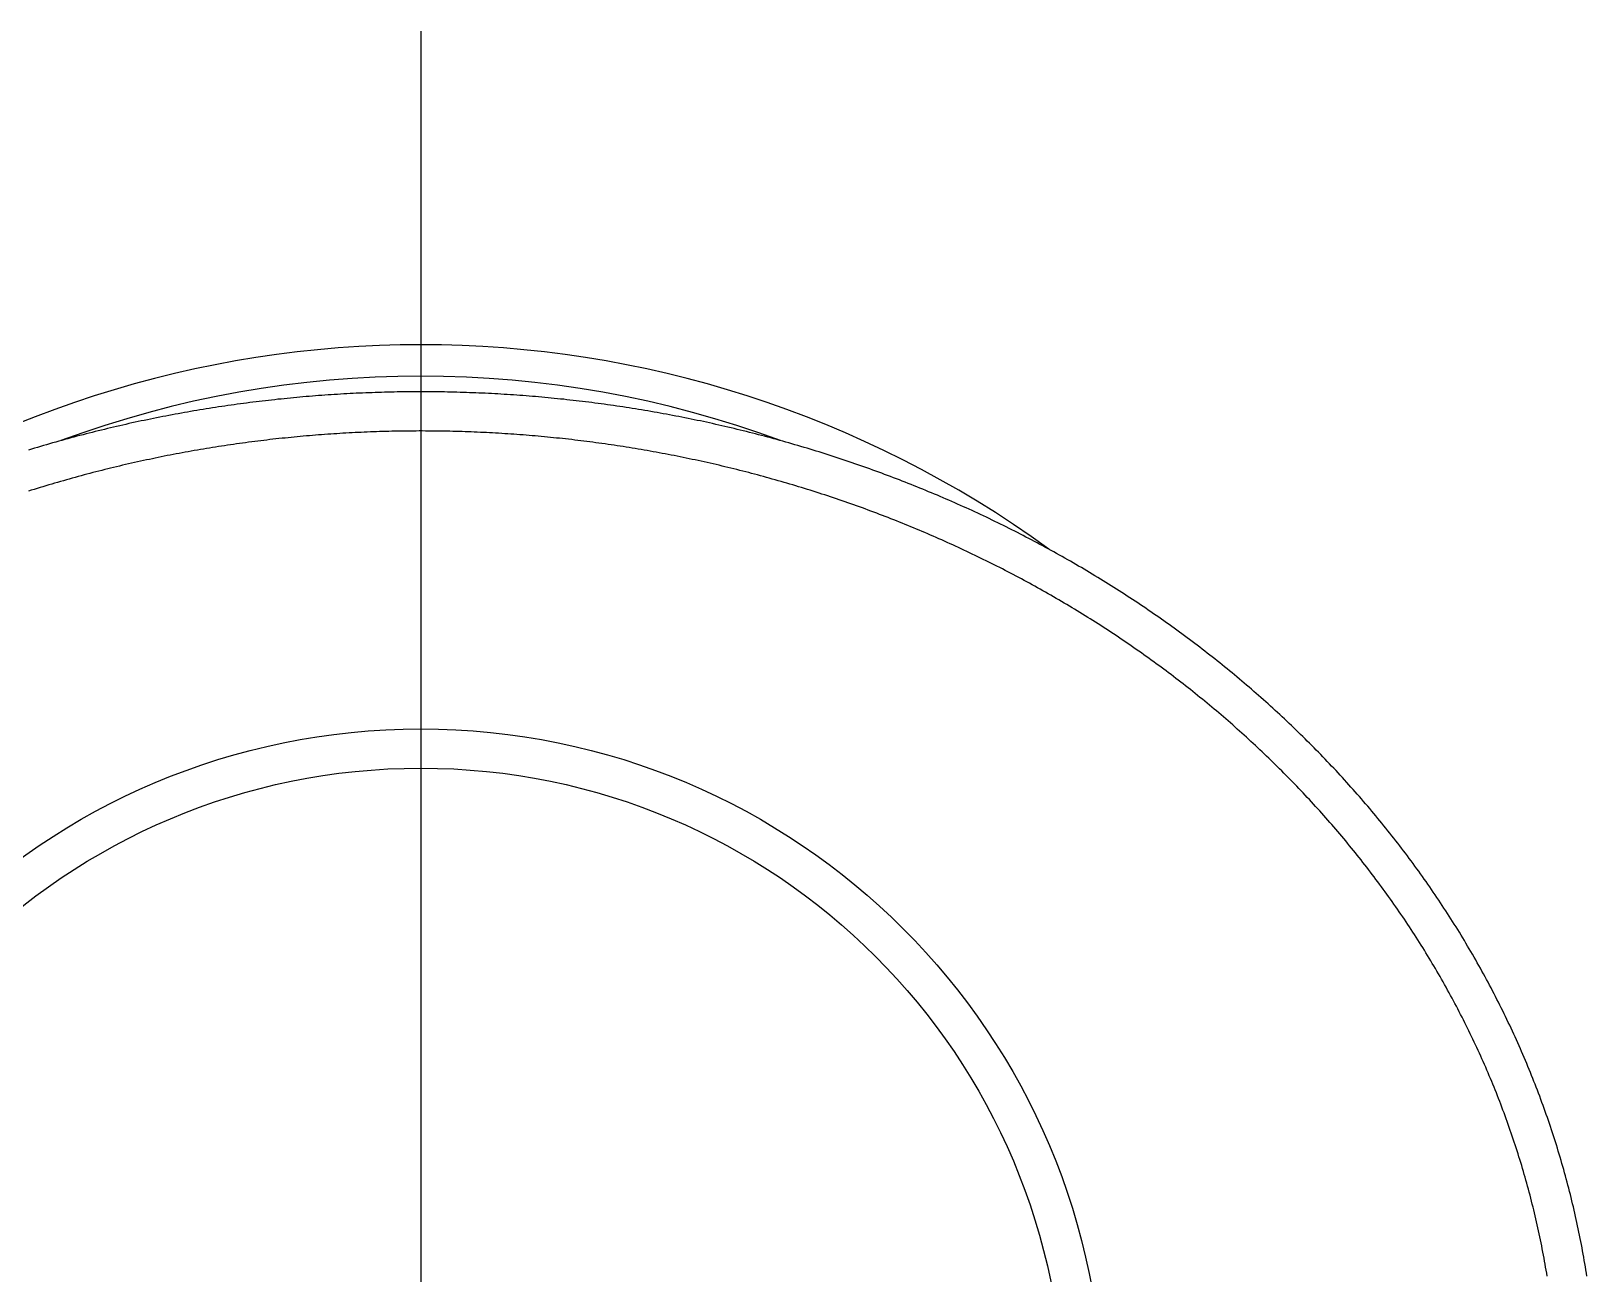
# Model space of a CAD drawing. Extents: x -10.3 to 61.2, y -18.9 to 29.1.
# Drawn here: x 49.19 to 59.11, y 21.17 to 29.1 of the extents above; entities that cross this region are included whole.
import ezdxf

# ---------------------------------------------------------------- set-up
doc = ezdxf.new("R2010")
doc.units = 0
doc.linetypes.add('CENTER', pattern=[50.8, 31.75, -6.35, 6.35, -6.35])
doc.layers.get('0').update_dxf_attribs({"linetype": 'CONTINUOUS'})
doc.layers.add('CENTER', color=1, linetype='CENTER')

msp = doc.modelspace()

# ---------------------------------------------------------------- linework, layer by layer
at = {"color": 7}
for points in [[(59.1105, 21.1598, 0), (59.1074, 21.18, 0), (59.1041, 21.2002, 0), (59.1008, 21.2204, 0), (59.0975, 21.2406, 0), (59.094, 21.2607, 0), (59.0905, 21.2809, 0), (59.0869, 21.3011, 0), (59.0832, 21.3212, 0), (59.0795, 21.3413, 0), (59.0757, 21.3614, 0), (59.0718, 21.3815, 0), (59.0679, 21.4016, 0), (59.0639, 21.4217, 0), (59.0598, 21.4418, 0), (59.0556, 21.4618, 0), (59.0513, 21.4818, 0), (59.047, 21.5019, 0), (59.0427, 21.5219, 0), (59.0382, 21.5419, 0), (59.0337, 21.5618, 0), (59.0291, 21.5818, 0), (59.0244, 21.6017, 0), (59.0197, 21.6217, 0), (59.0149, 21.6416, 0), (59.01, 21.6615, 0), (59.005, 21.6814, 0), (59, 21.7012, 0), (58.9949, 21.7211, 0), (58.9897, 21.7409, 0), (58.9845, 21.7607, 0), (58.9792, 21.7805, 0), (58.9738, 21.8003, 0), (58.9684, 21.82, 0), (58.9629, 21.8398, 0), (58.9573, 21.8595, 0), (58.9516, 21.8792, 0), (58.9459, 21.8989, 0), (58.9401, 21.9186, 0), (58.9343, 21.9382, 0), (58.9283, 21.9578, 0), (58.9223, 21.9774, 0), (58.9163, 21.997, 0), (58.9101, 22.0166, 0), (58.9039, 22.0361, 0), (58.8976, 22.0556, 0), (58.8913, 22.0751, 0), (58.8849, 22.0946, 0), (58.8784, 22.114, 0), (58.8719, 22.1335, 0), (58.8652, 22.1529, 0), (58.8586, 22.1723, 0), (58.8518, 22.1916, 0), (58.845, 22.211, 0), (58.8381, 22.2303, 0), (58.8311, 22.2495, 0), (58.8241, 22.2688, 0), (58.817, 22.288, 0), (58.8099, 22.3073, 0), (58.8026, 22.3264, 0), (58.7953, 22.3456, 0), (58.788, 22.3647, 0), (58.7805, 22.3838, 0), (58.7731, 22.4029, 0), (58.7655, 22.422, 0), (58.7579, 22.441, 0), (58.7502, 22.46, 0), (58.7424, 22.479, 0), (58.7346, 22.4979, 0), (58.7267, 22.5168, 0), (58.7188, 22.5357, 0), (58.7108, 22.5546, 0), (58.7027, 22.5734, 0), (58.6945, 22.5922, 0), (58.6863, 22.611, 0), (58.6781, 22.6297, 0), (58.6697, 22.6485, 0), (58.6613, 22.6671, 0), (58.6529, 22.6858, 0), (58.6444, 22.7044, 0), (58.6358, 22.723, 0), (58.6271, 22.7416, 0), (58.6184, 22.7601, 0), (58.6097, 22.7786, 0), (58.6008, 22.7971, 0), (58.5919, 22.8155, 0), (58.583, 22.8339, 0), (58.574, 22.8523, 0), (58.5649, 22.8707, 0), (58.5557, 22.889, 0), (58.5465, 22.9072, 0), (58.5373, 22.9255, 0), (58.528, 22.9437, 0), (58.5186, 22.9619, 0), (58.5092, 22.98, 0), (58.4997, 22.9982, 0), (58.4901, 23.0162, 0), (58.4805, 23.0343, 0), (58.4708, 23.0523, 0), (58.4611, 23.0703, 0), (58.4513, 23.0882, 0), (58.4414, 23.1061, 0), (58.4315, 23.124, 0), (58.4216, 23.1418, 0), (58.4116, 23.1596, 0), (58.4015, 23.1774, 0), (58.3913, 23.1951, 0), (58.3812, 23.2128, 0), (58.3709, 23.2305, 0), (58.3606, 23.2481, 0), (58.3502, 23.2657, 0), (58.3398, 23.2833, 0), (58.3293, 23.3008, 0), (58.3188, 23.3182, 0), (58.3082, 23.3357, 0), (58.2976, 23.3531, 0), (58.2869, 23.3704, 0), (58.2761, 23.3878, 0), (58.2653, 23.4051, 0), (58.2545, 23.4223, 0), (58.2436, 23.4395, 0), (58.2326, 23.4567, 0), (58.2216, 23.4738, 0), (58.2105, 23.4909, 0), (58.1994, 23.5079, 0), (58.1882, 23.525, 0), (58.177, 23.5419, 0), (58.1657, 23.5589, 0), (58.1544, 23.5757, 0), (58.143, 23.5926, 0), (58.1315, 23.6094, 0), (58.1201, 23.6262, 0), (58.1085, 23.6429, 0), (58.0969, 23.6596, 0), (58.0853, 23.6763, 0), (58.0736, 23.6929, 0), (58.0619, 23.7095, 0), (58.0501, 23.726, 0), (58.0382, 23.7425, 0), (58.0263, 23.759, 0), (58.0144, 23.7754, 0), (58.0024, 23.7918, 0), (57.9903, 23.8081, 0), (57.9782, 23.8244, 0), (57.9661, 23.8407, 0), (57.9539, 23.8569, 0), (57.9417, 23.873, 0), (57.9294, 23.8892, 0), (57.917, 23.9053, 0), (57.9046, 23.9213, 0), (57.8922, 23.9374, 0), (57.8797, 23.9533, 0), (57.8672, 23.9693, 0), (57.8546, 23.9852, 0), (57.842, 24.001, 0), (57.8293, 24.0168, 0), (57.8166, 24.0326, 0), (57.8038, 24.0483, 0), (57.791, 24.064, 0), (57.7781, 24.0797, 0), (57.7652, 24.0953, 0), (57.7522, 24.1109, 0), (57.7392, 24.1264, 0), (57.7262, 24.1419, 0), (57.7131, 24.1573, 0), (57.6999, 24.1727, 0), (57.6867, 24.1881, 0), (57.6735, 24.2034, 0), (57.6602, 24.2187, 0), (57.6469, 24.2339, 0), (57.6335, 24.2491, 0), (57.6201, 24.2643, 0), (57.6066, 24.2794, 0), (57.5931, 24.2945, 0), (57.5795, 24.3095, 0), (57.5659, 24.3245, 0), (57.5523, 24.3395, 0), (57.5386, 24.3544, 0), (57.5249, 24.3692, 0), (57.5111, 24.3841, 0), (57.4973, 24.3989, 0), (57.4834, 24.4136, 0), (57.4695, 24.4283, 0), (57.4556, 24.443, 0), (57.4416, 24.4576, 0), (57.4275, 24.4722, 0), (57.4134, 24.4867, 0), (57.3993, 24.5012, 0), (57.3852, 24.5156, 0), (57.371, 24.53, 0), (57.3567, 24.5444, 0), (57.3424, 24.5587, 0), (57.3281, 24.573, 0), (57.3137, 24.5872, 0), (57.2993, 24.6014, 0), (57.2848, 24.6156, 0), (57.2703, 24.6297, 0), (57.2558, 24.6438, 0), (57.2412, 24.6578, 0), (57.2266, 24.6718, 0), (57.2119, 24.6857, 0), (57.1972, 24.6996, 0), (57.1825, 24.7135, 0), (57.1677, 24.7273, 0), (57.1529, 24.7411, 0), (57.138, 24.7548, 0), (57.1231, 24.7685, 0), (57.1082, 24.7821, 0), (57.0932, 24.7957, 0), (57.0782, 24.8093, 0), (57.0631, 24.8228, 0), (57.048, 24.8362, 0), (57.0329, 24.8497, 0), (57.0177, 24.863, 0), (57.0025, 24.8764, 0), (56.9872, 24.8897, 0), (56.9719, 24.9029, 0), (56.9566, 24.9161, 0), (56.9412, 24.9293, 0), (56.9258, 24.9424, 0), (56.9104, 24.9555, 0), (56.8949, 24.9685, 0), (56.8794, 24.9815, 0), (56.8639, 24.9944, 0), (56.8483, 25.0073, 0), (56.8327, 25.0202, 0), (56.817, 25.033, 0), (56.8013, 25.0458, 0), (56.7856, 25.0585, 0), (56.7698, 25.0712, 0), (56.754, 25.0838, 0), (56.7382, 25.0964, 0), (56.7223, 25.1089, 0), (56.7064, 25.1214, 0), (56.6905, 25.1339, 0), (56.6745, 25.1463, 0), (56.6585, 25.1587, 0), (56.6424, 25.171, 0), (56.6263, 25.1833, 0), (56.6102, 25.1955, 0), (56.5941, 25.2077, 0), (56.5779, 25.2198, 0), (56.5617, 25.2319, 0), (56.5455, 25.244, 0), (56.5292, 25.256, 0), (56.5129, 25.268, 0), (56.4965, 25.2799, 0), (56.4801, 25.2918, 0), (56.4637, 25.3036, 0), (56.4473, 25.3154, 0), (56.4308, 25.3271, 0), (56.4143, 25.3388, 0), (56.3978, 25.3504, 0), (56.3812, 25.362, 0), (56.3646, 25.3736, 0), (56.348, 25.3851, 0), (56.3313, 25.3966, 0), (56.3146, 25.408, 0), (56.2979, 25.4194, 0), (56.2811, 25.4307, 0), (56.2643, 25.442, 0), (56.2475, 25.4532, 0), (56.2307, 25.4644, 0), (56.2138, 25.4755, 0), (56.1969, 25.4866, 0), (56.18, 25.4977, 0), (56.163, 25.5087, 0), (56.146, 25.5196, 0), (56.129, 25.5306, 0), (56.112, 25.5414, 0), (56.0949, 25.5522, 0), (56.0778, 25.563, 0), (56.0607, 25.5737, 0), (56.0435, 25.5844, 0), (56.0263, 25.5951, 0), (56.0091, 25.6056, 0), (55.9919, 25.6162, 0), (55.9746, 25.6267, 0), (55.9573, 25.6371, 0), (55.94, 25.6475, 0), (55.9226, 25.6579, 0), (55.9053, 25.6682, 0), (55.8879, 25.6785, 0), (55.8704, 25.6887, 0), (55.853, 25.6989, 0), (55.8355, 25.709, 0), (55.818, 25.7191, 0), (55.8005, 25.7291, 0), (55.7829, 25.7391, 0), (55.7653, 25.749, 0), (55.7477, 25.7589, 0), (55.7301, 25.7687, 0), (55.7124, 25.7785, 0), (55.6948, 25.7883, 0), (55.6771, 25.798, 0), (55.6593, 25.8077, 0), (55.6416, 25.8173, 0), (55.6238, 25.8268, 0), (55.606, 25.8364, 0), (55.5882, 25.8458, 0), (55.5704, 25.8552, 0), (55.5525, 25.8646, 0), (55.5346, 25.874, 0), (55.5167, 25.8832, 0), (55.4988, 25.8925, 0), (55.4808, 25.9017, 0), (55.4628, 25.9108, 0), (55.4448, 25.9199, 0), (55.4268, 25.9289, 0), (55.4088, 25.9379, 0), (55.3907, 25.9469, 0), (55.3726, 25.9558, 0), (55.3545, 25.9647, 0), (55.3364, 25.9735, 0), (55.3183, 25.9822, 0), (55.3001, 25.991, 0), (55.2819, 25.9996, 0), (55.2637, 26.0083, 0), (55.2455, 26.0168, 0), (55.2272, 26.0254, 0), (55.2089, 26.0338, 0), (55.1907, 26.0423, 0), (55.1724, 26.0507, 0), (55.154, 26.059, 0), (55.1357, 26.0673, 0), (55.1173, 26.0756, 0), (55.0989, 26.0837, 0), (55.0805, 26.0919, 0), (55.0621, 26.1, 0), (55.0437, 26.1081, 0), (55.0252, 26.1161, 0), (55.0068, 26.124, 0), (54.9883, 26.1319, 0), (54.9698, 26.1398, 0), (54.9512, 26.1476, 0), (54.9327, 26.1554, 0), (54.9141, 26.1631, 0), (54.8955, 26.1708, 0), (54.8769, 26.1785, 0), (54.8583, 26.186, 0), (54.8397, 26.1936, 0), (54.821, 26.2011, 0), (54.8024, 26.2085, 0), (54.7837, 26.2159, 0), (54.765, 26.2233, 0), (54.7462, 26.2306, 0), (54.7275, 26.2378, 0), (54.7087, 26.2451, 0), (54.69, 26.2522, 0), (54.6712, 26.2593, 0), (54.6524, 26.2664, 0), (54.6336, 26.2734, 0), (54.6147, 26.2804, 0), (54.5959, 26.2873, 0), (54.577, 26.2942, 0), (54.5581, 26.3011, 0), (54.5392, 26.3079, 0), (54.5203, 26.3146, 0), (54.5014, 26.3213, 0), (54.4824, 26.328, 0), (54.4634, 26.3346, 0), (54.4445, 26.3411, 0), (54.4255, 26.3476, 0), (54.4065, 26.3541, 0), (54.3874, 26.3605, 0), (54.3684, 26.3669, 0), (54.3493, 26.3732, 0), (54.3303, 26.3795, 0), (54.3112, 26.3857, 0), (54.2921, 26.3919, 0), (54.273, 26.398, 0), (54.2538, 26.4041, 0), (54.2347, 26.4102, 0), (54.2155, 26.4162, 0), (54.1964, 26.4221, 0), (54.1772, 26.428, 0), (54.158, 26.4339, 0), (54.1388, 26.4397, 0), (54.1196, 26.4455, 0), (54.1003, 26.4512, 0), (54.0811, 26.4569, 0), (54.0618, 26.4625, 0), (54.0425, 26.4681, 0), (54.0232, 26.4736, 0), (54.0039, 26.4791, 0), (53.9846, 26.4845, 0), (53.9653, 26.4899, 0), (53.946, 26.4953, 0), (53.9266, 26.5006, 0), (53.9072, 26.5058, 0), (53.8879, 26.511, 0), (53.8685, 26.5162, 0), (53.8491, 26.5213, 0), (53.8297, 26.5264, 0), (53.8102, 26.5314, 0), (53.7908, 26.5364, 0), (53.7713, 26.5413, 0), (53.7519, 26.5462, 0), (53.7324, 26.551, 0), (53.7129, 26.5558, 0), (53.6934, 26.5605, 0), (53.6739, 26.5652, 0), (53.6544, 26.5699, 0), (53.6349, 26.5745, 0), (53.6154, 26.579, 0), (53.5958, 26.5835, 0), (53.5763, 26.588, 0), (53.5567, 26.5924, 0), (53.5371, 26.5968, 0), (53.5175, 26.6011, 0), (53.4979, 26.6054, 0), (53.4783, 26.6096, 0), (53.4587, 26.6138, 0), (53.4391, 26.6179, 0), (53.4194, 26.622, 0), (53.3998, 26.6261, 0), (53.3801, 26.6301, 0), (53.3605, 26.634, 0), (53.3408, 26.6379, 0), (53.3211, 26.6418, 0), (53.3014, 26.6456, 0), (53.2817, 26.6494, 0), (53.262, 26.6531, 0), (53.2423, 26.6568, 0), (53.2225, 26.6604, 0), (53.2028, 26.664, 0), (53.1831, 26.6675, 0), (53.1633, 26.671, 0), (53.1436, 26.6744, 0), (53.1238, 26.6778, 0), (53.104, 26.6812, 0), (53.0842, 26.6845, 0), (53.0644, 26.6877, 0), (53.0446, 26.6909, 0), (53.0248, 26.6941, 0), (53.005, 26.6972, 0), (52.9852, 26.7003, 0), (52.9654, 26.7033, 0), (52.9455, 26.7063, 0), (52.9257, 26.7092, 0), (52.9058, 26.7121, 0), (52.886, 26.7149, 0), (52.8661, 26.7177, 0), (52.8462, 26.7204, 0), (52.8264, 26.7231, 0), (52.8065, 26.7258, 0), (52.7866, 26.7284, 0), (52.7667, 26.731, 0), (52.7468, 26.7335, 0), (52.7269, 26.7359, 0), (52.707, 26.7383, 0), (52.6871, 26.7407, 0), (52.6671, 26.743, 0), (52.6472, 26.7453, 0), (52.6273, 26.7476, 0), (52.6073, 26.7497, 0), (52.5874, 26.7519, 0), (52.5675, 26.754, 0), (52.5475, 26.756, 0), (52.5275, 26.758, 0), (52.5076, 26.76, 0), (52.4876, 26.7619, 0), (52.4676, 26.7637, 0), (52.4477, 26.7655, 0), (52.4277, 26.7673, 0), (52.4077, 26.769, 0), (52.3877, 26.7707, 0), (52.3677, 26.7723, 0), (52.3477, 26.7739, 0), (52.3277, 26.7754, 0), (52.3077, 26.7769, 0), (52.2877, 26.7784, 0), (52.2677, 26.7798, 0), (52.2477, 26.7811, 0), (52.2277, 26.7824, 0), (52.2077, 26.7837, 0), (52.1876, 26.7849, 0), (52.1676, 26.786, 0), (52.1476, 26.7872, 0), (52.1276, 26.7882, 0), (52.1075, 26.7893, 0), (52.0875, 26.7902, 0), (52.0674, 26.7912, 0), (52.0474, 26.792, 0), (52.0274, 26.7929, 0), (52.0073, 26.7937, 0), (51.9873, 26.7944, 0), (51.9672, 26.7951, 0), (51.9472, 26.7958, 0), (51.9271, 26.7964, 0), (51.9071, 26.7969, 0), (51.887, 26.7974, 0), (51.867, 26.7979, 0), (51.8469, 26.7983, 0), (51.8269, 26.7987, 0), (51.8068, 26.799, 0), (51.7867, 26.7993, 0), (51.7667, 26.7995, 0), (51.7466, 26.7997, 0), (51.7266, 26.7999, 0), (51.7065, 26.7999, 0), (51.6865, 26.8, 0), (51.6664, 26.8, 0), (51.6463, 26.7999, 0), (51.6263, 26.7999, 0), (51.6062, 26.7997, 0), (51.5862, 26.7995, 0), (51.5661, 26.7993, 0), (51.546, 26.799, 0), (51.526, 26.7987, 0), (51.5059, 26.7983, 0), (51.4859, 26.7979, 0), (51.4658, 26.7974, 0), (51.4458, 26.7969, 0), (51.4257, 26.7964, 0), (51.4057, 26.7958, 0), (51.3856, 26.7951, 0), (51.3656, 26.7944, 0), (51.3455, 26.7937, 0), (51.3255, 26.7929, 0), (51.3054, 26.792, 0), (51.2854, 26.7912, 0), (51.2654, 26.7902, 0), (51.2453, 26.7893, 0), (51.2253, 26.7882, 0), (51.2053, 26.7872, 0), (51.1852, 26.786, 0), (51.1652, 26.7849, 0), (51.1452, 26.7837, 0), (51.1252, 26.7824, 0), (51.1052, 26.7811, 0), (51.0851, 26.7798, 0), (51.0651, 26.7784, 0), (51.0451, 26.7769, 0), (51.0251, 26.7754, 0), (51.0051, 26.7739, 0), (50.9851, 26.7723, 0), (50.9651, 26.7707, 0), (50.9451, 26.769, 0), (50.9252, 26.7673, 0), (50.9052, 26.7655, 0), (50.8852, 26.7637, 0), (50.8652, 26.7619, 0), (50.8453, 26.76, 0), (50.8253, 26.758, 0), (50.8053, 26.756, 0), (50.7854, 26.754, 0), (50.7654, 26.7519, 0), (50.7455, 26.7497, 0), (50.7256, 26.7475, 0), (50.7056, 26.7453, 0), (50.6857, 26.743, 0), (50.6658, 26.7407, 0), (50.6459, 26.7383, 0), (50.6259, 26.7359, 0), (50.606, 26.7335, 0), (50.5861, 26.731, 0), (50.5662, 26.7284, 0), (50.5464, 26.7258, 0), (50.5265, 26.7231, 0), (50.5066, 26.7204, 0), (50.4867, 26.7177, 0), (50.4669, 26.7149, 0), (50.447, 26.7121, 0), (50.4272, 26.7092, 0), (50.4073, 26.7063, 0), (50.3875, 26.7033, 0), (50.3677, 26.7003, 0), (50.3478, 26.6972, 0), (50.328, 26.6941, 0), (50.3082, 26.6909, 0), (50.2884, 26.6877, 0), (50.2686, 26.6845, 0), (50.2488, 26.6812, 0), (50.2291, 26.6778, 0), (50.2093, 26.6744, 0), (50.1895, 26.671, 0), (50.1698, 26.6675, 0), (50.15, 26.664, 0), (50.1303, 26.6604, 0), (50.1106, 26.6568, 0), (50.0909, 26.6531, 0), (50.0711, 26.6494, 0), (50.0514, 26.6456, 0), (50.0317, 26.6418, 0), (50.0121, 26.6379, 0), (49.9924, 26.634, 0), (49.9727, 26.6301, 0), (49.9531, 26.6261, 0), (49.9334, 26.622, 0), (49.9138, 26.6179, 0), (49.8942, 26.6138, 0), (49.8745, 26.6096, 0), (49.8549, 26.6054, 0), (49.8353, 26.6011, 0), (49.8157, 26.5968, 0), (49.7962, 26.5924, 0), (49.7766, 26.588, 0), (49.757, 26.5835, 0), (49.7375, 26.579, 0), (49.718, 26.5745, 0), (49.6984, 26.5699, 0), (49.6789, 26.5652, 0), (49.6594, 26.5605, 0), (49.6399, 26.5558, 0), (49.6204, 26.551, 0), (49.601, 26.5462, 0), (49.5815, 26.5413, 0), (49.5621, 26.5364, 0), (49.5426, 26.5314, 0), (49.5232, 26.5264, 0), (49.5038, 26.5213, 0), (49.4844, 26.5162, 0), (49.465, 26.511, 0), (49.4456, 26.5058, 0), (49.4262, 26.5006, 0), (49.4069, 26.4953, 0), (49.3876, 26.4899, 0), (49.3682, 26.4845, 0), (49.3489, 26.4791, 0), (49.3296, 26.4736, 0), (49.3103, 26.4681, 0), (49.291, 26.4625, 0), (49.2718, 26.4569, 0), (49.2525, 26.4512, 0), (49.2333, 26.4455, 0), (49.2141, 26.4397, 0), (49.1949, 26.4339, 0), (49.1757, 26.428, 0)], [(58.8573, 21.1604, 0), (58.8542, 21.1797, 0), (58.851, 21.199, 0), (58.8477, 21.2183, 0), (58.8443, 21.2375, 0), (58.8409, 21.2568, 0), (58.8374, 21.2761, 0), (58.8338, 21.2953, 0), (58.8301, 21.3145, 0), (58.8264, 21.3338, 0), (58.8227, 21.353, 0), (58.8188, 21.3722, 0), (58.8149, 21.3913, 0), (58.8109, 21.4105, 0), (58.8069, 21.4297, 0), (58.8027, 21.4488, 0), (58.7985, 21.468, 0), (58.7943, 21.4871, 0), (58.79, 21.5062, 0), (58.7856, 21.5253, 0), (58.7811, 21.5444, 0), (58.7766, 21.5634, 0), (58.772, 21.5825, 0), (58.7673, 21.6015, 0), (58.7625, 21.6205, 0), (58.7577, 21.6395, 0), (58.7529, 21.6585, 0), (58.7479, 21.6775, 0), (58.7429, 21.6964, 0), (58.7379, 21.7154, 0), (58.7327, 21.7343, 0), (58.7275, 21.7532, 0), (58.7222, 21.7721, 0), (58.7169, 21.791, 0), (58.7115, 21.8098, 0), (58.706, 21.8286, 0), (58.7005, 21.8475, 0), (58.6948, 21.8663, 0), (58.6892, 21.885, 0), (58.6834, 21.9038, 0), (58.6776, 21.9225, 0), (58.6717, 21.9413, 0), (58.6658, 21.96, 0), (58.6598, 21.9786, 0), (58.6537, 21.9973, 0), (58.6476, 22.0159, 0), (58.6414, 22.0346, 0), (58.6351, 22.0532, 0), (58.6288, 22.0717, 0), (58.6224, 22.0903, 0), (58.6159, 22.1088, 0), (58.6094, 22.1273, 0), (58.6028, 22.1458, 0), (58.5961, 22.1643, 0), (58.5894, 22.1827, 0), (58.5826, 22.2012, 0), (58.5757, 22.2196, 0), (58.5688, 22.2379, 0), (58.5618, 22.2563, 0), (58.5548, 22.2746, 0), (58.5477, 22.2929, 0), (58.5405, 22.3112, 0), (58.5333, 22.3294, 0), (58.526, 22.3477, 0), (58.5186, 22.3659, 0), (58.5112, 22.384, 0), (58.5037, 22.4022, 0), (58.4961, 22.4203, 0), (58.4885, 22.4384, 0), (58.4808, 22.4565, 0), (58.4731, 22.4745, 0), (58.4653, 22.4925, 0), (58.4574, 22.5105, 0), (58.4495, 22.5285, 0), (58.4415, 22.5464, 0), (58.4335, 22.5643, 0), (58.4254, 22.5822, 0), (58.4172, 22.6001, 0), (58.409, 22.6179, 0), (58.4007, 22.6357, 0), (58.3923, 22.6534, 0), (58.3839, 22.6712, 0), (58.3755, 22.6889, 0), (58.3669, 22.7066, 0), (58.3583, 22.7242, 0), (58.3497, 22.7418, 0), (58.341, 22.7594, 0), (58.3322, 22.777, 0), (58.3234, 22.7945, 0), (58.3145, 22.812, 0), (58.3056, 22.8295, 0), (58.2966, 22.8469, 0), (58.2876, 22.8643, 0), (58.2784, 22.8817, 0), (58.2693, 22.899, 0), (58.2601, 22.9164, 0), (58.2508, 22.9336, 0), (58.2414, 22.9509, 0), (58.2321, 22.9681, 0), (58.2226, 22.9853, 0), (58.2131, 23.0024, 0), (58.2035, 23.0195, 0), (58.1939, 23.0366, 0), (58.1843, 23.0537, 0), (58.1745, 23.0707, 0), (58.1647, 23.0877, 0), (58.1549, 23.1046, 0), (58.145, 23.1215, 0), (58.1351, 23.1384, 0), (58.1251, 23.1553, 0), (58.115, 23.1721, 0), (58.1049, 23.1888, 0), (58.0948, 23.2056, 0), (58.0845, 23.2223, 0), (58.0743, 23.239, 0), (58.0639, 23.2556, 0), (58.0536, 23.2722, 0), (58.0431, 23.2887, 0), (58.0327, 23.3053, 0), (58.0221, 23.3218, 0), (58.0116, 23.3382, 0), (58.0009, 23.3546, 0), (57.9902, 23.371, 0), (57.9795, 23.3873, 0), (57.9687, 23.4036, 0), (57.9579, 23.4199, 0), (57.947, 23.4361, 0), (57.9361, 23.4523, 0), (57.9251, 23.4685, 0), (57.914, 23.4846, 0), (57.9029, 23.5007, 0), (57.8918, 23.5167, 0), (57.8806, 23.5327, 0), (57.8694, 23.5487, 0), (57.8581, 23.5646, 0), (57.8468, 23.5805, 0), (57.8354, 23.5964, 0), (57.8239, 23.6122, 0), (57.8125, 23.628, 0), (57.8009, 23.6437, 0), (57.7893, 23.6594, 0), (57.7777, 23.6751, 0), (57.766, 23.6907, 0), (57.7543, 23.7063, 0), (57.7425, 23.7219, 0), (57.7307, 23.7374, 0), (57.7189, 23.7529, 0), (57.7069, 23.7683, 0), (57.695, 23.7837, 0), (57.683, 23.7991, 0), (57.6709, 23.8144, 0), (57.6588, 23.8297, 0), (57.6467, 23.8449, 0), (57.6345, 23.8602, 0), (57.6222, 23.8753, 0), (57.6099, 23.8905, 0), (57.5976, 23.9056, 0), (57.5852, 23.9206, 0), (57.5728, 23.9356, 0), (57.5603, 23.9506, 0), (57.5478, 23.9656, 0), (57.5352, 23.9805, 0), (57.5226, 23.9953, 0), (57.51, 24.0102, 0), (57.4973, 24.0249, 0), (57.4845, 24.0397, 0), (57.4718, 24.0544, 0), (57.4589, 24.0691, 0), (57.4461, 24.0837, 0), (57.4331, 24.0983, 0), (57.4202, 24.1129, 0), (57.4072, 24.1274, 0), (57.3941, 24.1418, 0), (57.381, 24.1563, 0), (57.3679, 24.1707, 0), (57.3547, 24.185, 0), (57.3415, 24.1994, 0), (57.3282, 24.2136, 0), (57.3149, 24.2279, 0), (57.3015, 24.2421, 0), (57.2881, 24.2562, 0), (57.2747, 24.2704, 0), (57.2612, 24.2844, 0), (57.2477, 24.2985, 0), (57.2341, 24.3125, 0), (57.2205, 24.3264, 0), (57.2069, 24.3404, 0), (57.1932, 24.3542, 0), (57.1795, 24.3681, 0), (57.1657, 24.3819, 0), (57.1519, 24.3957, 0), (57.138, 24.4094, 0), (57.1241, 24.4231, 0), (57.1102, 24.4367, 0), (57.0962, 24.4503, 0), (57.0822, 24.4639, 0), (57.0682, 24.4774, 0), (57.0541, 24.4909, 0), (57.0399, 24.5043, 0), (57.0257, 24.5177, 0), (57.0115, 24.5311, 0), (56.9973, 24.5444, 0), (56.983, 24.5576, 0), (56.9687, 24.5709, 0), (56.9543, 24.5841, 0), (56.9399, 24.5972, 0), (56.9254, 24.6103, 0), (56.9109, 24.6234, 0), (56.8964, 24.6364, 0), (56.8819, 24.6494, 0), (56.8673, 24.6624, 0), (56.8526, 24.6753, 0), (56.8379, 24.6881, 0), (56.8232, 24.701, 0), (56.8085, 24.7138, 0), (56.7937, 24.7265, 0), (56.7789, 24.7392, 0), (56.764, 24.7519, 0), (56.7491, 24.7645, 0), (56.7342, 24.777, 0), (56.7192, 24.7896, 0), (56.7042, 24.8021, 0), (56.6892, 24.8145, 0), (56.6741, 24.8269, 0), (56.659, 24.8393, 0), (56.6438, 24.8516, 0), (56.6286, 24.8639, 0), (56.6134, 24.8761, 0), (56.5982, 24.8883, 0), (56.5829, 24.9005, 0), (56.5676, 24.9126, 0), (56.5522, 24.9247, 0), (56.5368, 24.9367, 0), (56.5214, 24.9487, 0), (56.5059, 24.9606, 0), (56.4904, 24.9725, 0), (56.4749, 24.9844, 0), (56.4593, 24.9962, 0), (56.4438, 25.0079, 0), (56.4281, 25.0197, 0), (56.4125, 25.0314, 0), (56.3968, 25.043, 0), (56.3811, 25.0546, 0), (56.3653, 25.0662, 0), (56.3495, 25.0777, 0), (56.3337, 25.0891, 0), (56.3178, 25.1006, 0), (56.3019, 25.1119, 0), (56.286, 25.1233, 0), (56.2701, 25.1346, 0), (56.2541, 25.1458, 0), (56.2381, 25.157, 0), (56.222, 25.1682, 0), (56.206, 25.1793, 0), (56.1899, 25.1904, 0), (56.1737, 25.2015, 0), (56.1576, 25.2124, 0), (56.1414, 25.2234, 0), (56.1252, 25.2343, 0), (56.1089, 25.2452, 0), (56.0926, 25.256, 0), (56.0763, 25.2667, 0), (56.06, 25.2775, 0), (56.0436, 25.2881, 0), (56.0272, 25.2988, 0), (56.0108, 25.3094, 0), (55.9943, 25.3199, 0), (55.9779, 25.3304, 0), (55.9613, 25.3409, 0), (55.9448, 25.3513, 0), (55.9282, 25.3617, 0), (55.9117, 25.372, 0), (55.895, 25.3823, 0), (55.8784, 25.3925, 0), (55.8617, 25.4027, 0), (55.845, 25.4129, 0), (55.8283, 25.423, 0), (55.8115, 25.4331, 0), (55.7947, 25.4431, 0), (55.7779, 25.453, 0), (55.7611, 25.463, 0), (55.7443, 25.4729, 0), (55.7274, 25.4827, 0), (55.7105, 25.4925, 0), (55.6935, 25.5022, 0), (55.6766, 25.5119, 0), (55.6596, 25.5216, 0), (55.6426, 25.5312, 0), (55.6255, 25.5408, 0), (55.6085, 25.5503, 0), (55.5914, 25.5598, 0), (55.5743, 25.5692, 0), (55.5572, 25.5786, 0), (55.54, 25.588, 0), (55.5228, 25.5973, 0), (55.5056, 25.6065, 0), (55.4884, 25.6157, 0), (55.4712, 25.6249, 0), (55.4539, 25.634, 0), (55.4366, 25.6431, 0), (55.4193, 25.6521, 0), (55.402, 25.6611, 0), (55.3846, 25.6701, 0), (55.3672, 25.679, 0), (55.3498, 25.6878, 0), (55.3324, 25.6966, 0), (55.3149, 25.7054, 0), (55.2975, 25.7141, 0), (55.28, 25.7228, 0), (55.2625, 25.7314, 0), (55.2449, 25.74, 0), (55.2274, 25.7485, 0), (55.2098, 25.757, 0), (55.1922, 25.7654, 0), (55.1746, 25.7738, 0), (55.157, 25.7822, 0), (55.1393, 25.7905, 0), (55.1217, 25.7987, 0), (55.104, 25.807, 0), (55.0862, 25.8151, 0), (55.0685, 25.8233, 0), (55.0508, 25.8313, 0), (55.033, 25.8394, 0), (55.0152, 25.8474, 0), (54.9974, 25.8553, 0), (54.9796, 25.8632, 0), (54.9617, 25.871, 0), (54.9439, 25.8788, 0), (54.926, 25.8866, 0), (54.9081, 25.8943, 0), (54.8902, 25.902, 0), (54.8723, 25.9096, 0), (54.8543, 25.9172, 0), (54.8363, 25.9247, 0), (54.8183, 25.9322, 0), (54.8003, 25.9397, 0), (54.7823, 25.9471, 0), (54.7643, 25.9544, 0), (54.7462, 25.9617, 0), (54.7281, 25.969, 0), (54.71, 25.9762, 0), (54.6919, 25.9834, 0), (54.6738, 25.9905, 0), (54.6557, 25.9976, 0), (54.6375, 26.0046, 0), (54.6193, 26.0116, 0), (54.6011, 26.0185, 0), (54.5829, 26.0254, 0), (54.5647, 26.0323, 0), (54.5464, 26.0391, 0), (54.5282, 26.0459, 0), (54.5099, 26.0526, 0), (54.4916, 26.0593, 0), (54.4733, 26.0659, 0), (54.455, 26.0725, 0), (54.4366, 26.079, 0), (54.4183, 26.0855, 0), (54.3999, 26.092, 0), (54.3815, 26.0984, 0), (54.3631, 26.1047, 0), (54.3447, 26.111, 0), (54.3263, 26.1173, 0), (54.3078, 26.1235, 0), (54.2893, 26.1297, 0), (54.2709, 26.1358, 0), (54.2524, 26.1419, 0), (54.2339, 26.148, 0), (54.2153, 26.154, 0), (54.1968, 26.1599, 0), (54.1783, 26.1658, 0), (54.1597, 26.1717, 0), (54.1411, 26.1775, 0), (54.1225, 26.1833, 0), (54.1039, 26.189, 0), (54.0853, 26.1947, 0), (54.0667, 26.2003, 0), (54.048, 26.2059, 0), (54.0294, 26.2115, 0), (54.0107, 26.217, 0), (53.992, 26.2224, 0), (53.9733, 26.2278, 0), (53.9546, 26.2332, 0), (53.9359, 26.2385, 0), (53.9171, 26.2438, 0), (53.8984, 26.249, 0), (53.8796, 26.2542, 0), (53.8609, 26.2594, 0), (53.8421, 26.2645, 0), (53.8233, 26.2695, 0), (53.8045, 26.2745, 0), (53.7856, 26.2795, 0), (53.7668, 26.2844, 0), (53.748, 26.2893, 0), (53.7291, 26.2941, 0), (53.7102, 26.2989, 0), (53.6913, 26.3036, 0), (53.6725, 26.3083, 0), (53.6536, 26.3129, 0), (53.6346, 26.3175, 0), (53.6157, 26.3221, 0), (53.5968, 26.3266, 0), (53.5778, 26.3311, 0), (53.5589, 26.3355, 0), (53.5399, 26.3399, 0), (53.5209, 26.3442, 0), (53.5019, 26.3485, 0), (53.4829, 26.3527, 0), (53.4639, 26.3569, 0), (53.4449, 26.3611, 0), (53.4259, 26.3652, 0), (53.4068, 26.3692, 0), (53.3878, 26.3733, 0), (53.3687, 26.3772, 0), (53.3497, 26.3812, 0), (53.3306, 26.385, 0), (53.3115, 26.3889, 0), (53.2924, 26.3927, 0), (53.2733, 26.3964, 0), (53.2542, 26.4001, 0), (53.2351, 26.4038, 0), (53.2159, 26.4074, 0), (53.1968, 26.4109, 0), (53.1776, 26.4144, 0), (53.1585, 26.4179, 0), (53.1393, 26.4214, 0), (53.1201, 26.4247, 0), (53.101, 26.4281, 0), (53.0818, 26.4314, 0), (53.0626, 26.4346, 0), (53.0434, 26.4378, 0), (53.0242, 26.441, 0), (53.0049, 26.4441, 0), (52.9857, 26.4472, 0), (52.9665, 26.4502, 0), (52.9472, 26.4532, 0), (52.928, 26.4561, 0), (52.9087, 26.459, 0), (52.8895, 26.4618, 0), (52.8702, 26.4646, 0), (52.8509, 26.4674, 0), (52.8316, 26.4701, 0), (52.8123, 26.4728, 0), (52.7931, 26.4754, 0), (52.7737, 26.4779, 0), (52.7544, 26.4805, 0), (52.7351, 26.483, 0), (52.7158, 26.4854, 0), (52.6965, 26.4878, 0), (52.6771, 26.4901, 0), (52.6578, 26.4924, 0), (52.6385, 26.4947, 0), (52.6191, 26.4969, 0), (52.5998, 26.4991, 0), (52.5804, 26.5012, 0), (52.561, 26.5033, 0), (52.5417, 26.5053, 0), (52.5223, 26.5073, 0), (52.5029, 26.5092, 0), (52.4835, 26.5111, 0), (52.4641, 26.513, 0), (52.4448, 26.5148, 0), (52.4254, 26.5165, 0), (52.406, 26.5183, 0), (52.3866, 26.5199, 0), (52.3671, 26.5215, 0), (52.3477, 26.5231, 0), (52.3283, 26.5247, 0), (52.3089, 26.5262, 0), (52.2895, 26.5276, 0), (52.27, 26.529, 0), (52.2506, 26.5304, 0), (52.2312, 26.5317, 0), (52.2117, 26.5329, 0), (52.1923, 26.5341, 0), (52.1729, 26.5353, 0), (52.1534, 26.5364, 0), (52.134, 26.5375, 0), (52.1145, 26.5386, 0), (52.0951, 26.5396, 0), (52.0756, 26.5405, 0), (52.0561, 26.5414, 0), (52.0367, 26.5423, 0), (52.0172, 26.5431, 0), (51.9978, 26.5439, 0), (51.9783, 26.5446, 0), (51.9588, 26.5453, 0), (51.9394, 26.5459, 0), (51.9199, 26.5465, 0), (51.9004, 26.547, 0), (51.8809, 26.5475, 0), (51.8615, 26.548, 0), (51.842, 26.5484, 0), (51.8225, 26.5487, 0), (51.803, 26.549, 0), (51.7836, 26.5493, 0), (51.7641, 26.5495, 0), (51.7446, 26.5497, 0), (51.7251, 26.5499, 0), (51.7056, 26.5499, 0), (51.6862, 26.55, 0), (51.6667, 26.55, 0), (51.6472, 26.5499, 0), (51.6277, 26.5499, 0), (51.6082, 26.5497, 0), (51.5888, 26.5495, 0), (51.5693, 26.5493, 0), (51.5498, 26.549, 0), (51.5303, 26.5487, 0), (51.5109, 26.5484, 0), (51.4914, 26.548, 0), (51.4719, 26.5475, 0), (51.4524, 26.547, 0), (51.433, 26.5465, 0), (51.4135, 26.5459, 0), (51.394, 26.5453, 0), (51.3746, 26.5446, 0), (51.3551, 26.5439, 0), (51.3356, 26.5431, 0), (51.3162, 26.5423, 0), (51.2967, 26.5414, 0), (51.2772, 26.5405, 0), (51.2578, 26.5396, 0), (51.2383, 26.5386, 0), (51.2189, 26.5375, 0), (51.1994, 26.5364, 0), (51.18, 26.5353, 0), (51.1605, 26.5341, 0), (51.1411, 26.5329, 0), (51.1217, 26.5317, 0), (51.1022, 26.5304, 0), (51.0828, 26.529, 0), (51.0634, 26.5276, 0), (51.044, 26.5262, 0), (51.0245, 26.5247, 0), (51.0051, 26.5231, 0), (50.9857, 26.5215, 0), (50.9663, 26.5199, 0), (50.9469, 26.5183, 0), (50.9275, 26.5165, 0), (50.9081, 26.5148, 0), (50.8887, 26.513, 0), (50.8693, 26.5111, 0), (50.8499, 26.5092, 0), (50.8305, 26.5073, 0), (50.8112, 26.5053, 0), (50.7918, 26.5033, 0), (50.7724, 26.5012, 0), (50.7531, 26.4991, 0), (50.7337, 26.4969, 0), (50.7144, 26.4947, 0), (50.695, 26.4924, 0), (50.6757, 26.4901, 0), (50.6564, 26.4878, 0), (50.637, 26.4854, 0), (50.6177, 26.483, 0), (50.5984, 26.4805, 0), (50.5791, 26.4779, 0), (50.5598, 26.4754, 0), (50.5405, 26.4728, 0), (50.5212, 26.4701, 0), (50.5019, 26.4674, 0), (50.4826, 26.4646, 0), (50.4634, 26.4618, 0), (50.4441, 26.459, 0), (50.4249, 26.4561, 0), (50.4056, 26.4532, 0), (50.3864, 26.4502, 0), (50.3671, 26.4472, 0), (50.3479, 26.4441, 0), (50.3287, 26.441, 0), (50.3095, 26.4378, 0), (50.2903, 26.4346, 0), (50.2711, 26.4314, 0), (50.2519, 26.4281, 0), (50.2327, 26.4247, 0), (50.2135, 26.4214, 0), (50.1944, 26.4179, 0), (50.1752, 26.4145, 0), (50.1561, 26.4109, 0), (50.1369, 26.4074, 0), (50.1178, 26.4038, 0), (50.0987, 26.4001, 0), (50.0795, 26.3964, 0), (50.0604, 26.3927, 0), (50.0413, 26.3889, 0), (50.0223, 26.385, 0), (50.0032, 26.3812, 0), (49.9841, 26.3772, 0), (49.9651, 26.3733, 0), (49.946, 26.3692, 0), (49.927, 26.3652, 0), (49.9079, 26.3611, 0), (49.8889, 26.3569, 0), (49.8699, 26.3527, 0), (49.8509, 26.3485, 0), (49.8319, 26.3442, 0), (49.8129, 26.3399, 0), (49.794, 26.3355, 0), (49.775, 26.3311, 0), (49.7561, 26.3266, 0), (49.7371, 26.3221, 0), (49.7182, 26.3175, 0), (49.6993, 26.3129, 0), (49.6804, 26.3083, 0), (49.6615, 26.3036, 0), (49.6426, 26.2989, 0), (49.6238, 26.2941, 0), (49.6049, 26.2893, 0), (49.586, 26.2844, 0), (49.5672, 26.2795, 0), (49.5484, 26.2745, 0), (49.5296, 26.2695, 0), (49.5108, 26.2645, 0), (49.492, 26.2594, 0), (49.4732, 26.2542, 0), (49.4545, 26.249, 0), (49.4357, 26.2438, 0), (49.417, 26.2385, 0), (49.3982, 26.2332, 0), (49.3795, 26.2278, 0), (49.3608, 26.2224, 0), (49.3422, 26.217, 0), (49.3235, 26.2115, 0), (49.3048, 26.2059, 0), (49.2862, 26.2003, 0), (49.2675, 26.1947, 0), (49.2489, 26.189, 0), (49.2303, 26.1833, 0), (49.2117, 26.1775, 0), (49.1932, 26.1717, 0), (49.1746, 26.1658, 0)]]:
    msp.add_polyline3d(points, dxfattribs=at)
at = {"color": 7, "linetype": 'CONTINUOUS'}
for radius in [4.35, 4.1]:
    msp.add_circle((51.676423, 20.3), radius, dxfattribs=at)
for radius, start, end in [(6.8, 53.9274305, 126.0725695), (6.6, 69.6589601, 110.3410399)]:
    msp.add_arc((51.676423, 20.3), radius, start, end, dxfattribs=at)
at = {"layer": 'CENTER', "color": 1, "linetype": 'CENTER'}
msp.add_line((51.676423, 29.1), (51.676423, -2), dxfattribs=at)

doc.saveas('drawing.dxf')
